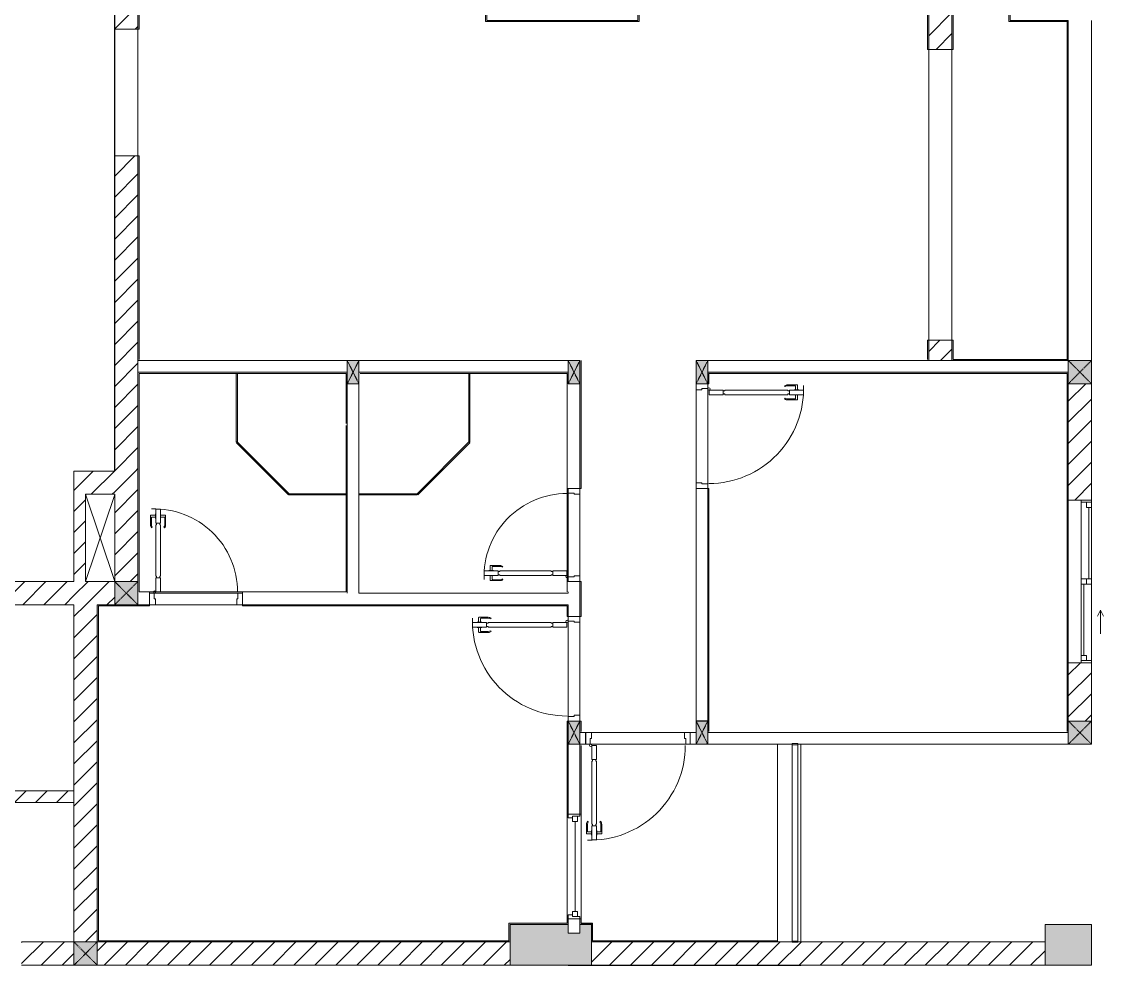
# Model space of a CAD drawing. Header units: millimetres. Extents: x 66631 to 260610, y 416 to 78637.
# Drawn here: x 251308 to 260610, y 17235 to 25352 of the extents above; entities that cross this region are included whole.
import ezdxf

# ---------------------------------------------------------------- set-up
doc = ezdxf.new("R2010")
doc.units = ezdxf.units.MM
doc.linetypes.add('IMPORT-Dash _2_', pattern=[6, 3, -3])
for name, color, linetype, lineweight in [('0-2', 130, 'Continuous', 9), ('A-DETL-GENF-7', 130, 'Continuous', 9), ('A-DOOR-2', 130, 'Continuous', 9), ('A-FLOR-1', 130, 'Continuous', 9), ('A-FLOR-HRAL-3', 130, 'Continuous', 9), ('A-GLAZ-5', 130, 'Continuous', 9), ('A-GLAZ-CURT-5', 130, 'Continuous', 9), ('A-WALL-1', 130, 'Continuous', 9), ('A-WALL-PATT-3', 130, 'Continuous', 9), ('A_1404_dwg-1', 130, 'Continuous', 9), ('I-WALL', 130, 'Continuous', 9), ('I-WALL-1', 130, 'Continuous', 9), ('S-COLS-1', 130, 'Continuous', 9), ('S-COLS-11', 130, 'IMPORT-Dash _2_', 9), ('S-COLS-2', 130, 'Continuous', 9), ('S-COLS-4', 130, 'Continuous', 9), ('S-COLS-HDLN-2', 130, 'IMPORT-Dash _2_', 9)]:
    doc.layers.add(name, color=color, linetype=linetype, lineweight=lineweight)
pattern_1 = [(45, (0, 0), (-90.50967, 90.50967), [])]

# ---------------------------------------------------------------- blocks, each defined once
blk = doc.blocks.new('A_1404_dwg_NCV_TKTC_KET CAU_rvt-1-TKTC_MB HOÀN THIỆN SÀN TẦNG 3-4-4819833-KeyPlan-CH1B')
at = {"layer": 'S-COLS-1'}
for points in [[(122852.6, 17236.9), (122952.6, 17236.9), (122952.1, 17586.9), (122852.6, 17586.9), (122852.6, 17511.9), (122752.6, 17511.9), (122752.6, 17586.9), (122252.6, 17586.9), (122252.6, 17236.9), (122752.6, 17236.9)], [(126852.6, 17236.9), (127252.6, 17236.9), (127252.6, 17586.9), (126852.6, 17586.9), (126852.6, 17433.6)]]:
    blk.add_hatch(color=256, dxfattribs=at).paths.add_polyline_path(points)
at = {"layer": 'A-FLOR-1'}
blk.add_line((122752.4, 17235.3), (124752.5, 17235.3), dxfattribs=at)
at = {"layer": 'S-COLS-2'}
blk.add_line((122952.6, 17586.9), (122852.6, 17586.9), dxfattribs=at)
at = {"layer": 'S-COLS-2', "flags": 128}
blk.add_lwpolyline([(127252.6, 17236.9), (127252.6, 17586.9), (126852.6, 17586.9), (126852.6, 17236.9)], close=True, dxfattribs=at)
blk.add_lwpolyline([(122252.6, 17436.9), (122252.6, 17236.9), (122952.6, 17236.9), (122952.6, 17436.9)], dxfattribs=at)
blk = doc.blocks.new('A_1404_dwg_DOOR_CW_01 CANH MO-PANEL KINH - DIW_01-900x2200-CỬA GỖ VÂN LAMINATE-V88-TKTC_MB HOÀN THIỆN SÀN TẦNG 3-4-4819893-KeyPlan-CH1B')
at = {"layer": 'A-DETL-GENF-7'}
for p, q in [((38813.8, 67166.8), (38818.3, 67160.3)), ((38839.6, 67174.9), (38919.1, 67174.9)), ((38902.1, 67166.9), (38839.6, 67166.9)), ((38906.1, 67131.9), (38906.1, 67162.9)), ((38923.1, 67131.9), (38923.1, 67170.9)), ((38906.1, 67087.9), (38906.1, 67056.9)), ((38923.1, 67087.9), (38923.1, 67048.9)), ((38813.8, 67053.1), (38818.3, 67059.6)), ((38902.1, 67052.9), (38839.6, 67052.9)), ((38839.6, 67044.9), (38919.1, 67044.9))]:
    blk.add_line(p, q, dxfattribs=at)
at = {"layer": 'A-DETL-GENF-7', "flags": 128}
for points in [[(38284.6, 67129.9), (38284.6, 67089.9), (38164.6, 67089.9), (38164.6, 67129.9)], [(38298.6, 67123.9), (38298.6, 67129.9), (38840.6, 67129.9), (38840.6, 67123.9), (38854.6, 67123.9), (38854.6, 67095.9), (38840.6, 67095.9), (38840.6, 67089.9), (38298.6, 67089.9), (38298.6, 67095.9), (38284.6, 67095.9), (38284.6, 67123.9)], [(38974.6, 67089.9), (38974.6, 67129.9), (38854.6, 67129.9), (38854.6, 67089.9)], [(38894.8, 67131.9), (38894.8, 67129.9), (38934.3, 67129.9), (38934.3, 67131.9)], [(38894.8, 67087.9), (38894.8, 67089.9), (38934.3, 67089.9), (38934.3, 67087.9)]]:
    blk.add_lwpolyline(points, close=True, dxfattribs=at)
at = {"layer": 'A-DETL-GENF-7'}
blk.add_circle((38162.6, 67079.9), 10, dxfattribs=at)
for centre, radius, start, end in [((38162.6, 67079.9), 814, 358, 90), ((38839.6, 67129.9), 45, 90, 125), ((38839.6, 67129.9), 37, 90, 125), ((38902.1, 67162.9), 4, 0, 90), ((38919.1, 67170.9), 4, 0, 90), ((38839.6, 67089.9), 45, 235, 270), ((38839.6, 67089.9), 37, 235, 270), ((38902.1, 67056.9), 4, 270, 0), ((38919.1, 67048.9), 4, 270, 0)]:
    blk.add_arc(centre, radius, start, end, dxfattribs=at)
at = {"layer": 'A-DOOR-2'}
blk.add_line((38152.6, 67079.9), (38152.6, 67104.9), dxfattribs=at)
at = {"layer": 'A-DOOR-2', "flags": 128}
blk.add_lwpolyline([(38152.6, 67936.9), (38152.6, 67896.9), (38102.6, 67896.9), (38102.6, 67886.9), (38052.6, 67886.9), (38052.6, 67936.9)], dxfattribs=at)
blk.add_lwpolyline([(38052.6, 67086.9), (38102.6, 67086.9), (38102.6, 67076.9), (38152.6, 67076.9), (38152.6, 67036.9), (38052.6, 67036.9)], close=True, dxfattribs=at)
blk = doc.blocks.new('A_1404_dwg_DOOR_CW_01 CANH MO-PANEL KINH - DIG_02-800x2200-CỬA NHÔM KÍNH-V57-TKTC_MB HOÀN THIỆN SÀN TẦNG 3-4-4819848-KeyPlan-CH1B')
at = {"layer": 'A-DETL-GENF-7'}
for p, q in [((112413.8, 58419.2), (112418.3, 58412.6)), ((112439.6, 58427.3), (112519.1, 58427.3)), ((112502.1, 58419.3), (112439.6, 58419.3)), ((112506.1, 58384.3), (112506.1, 58415.3)), ((112523.1, 58384.3), (112523.1, 58423.3)), ((112506.1, 58340.3), (112506.1, 58309.3)), ((112523.1, 58340.3), (112523.1, 58301.3)), ((112413.8, 58305.4), (112418.3, 58312)), ((112502.1, 58305.3), (112439.6, 58305.3)), ((112439.6, 58297.3), (112519.1, 58297.3))]:
    blk.add_line(p, q, dxfattribs=at)
at = {"layer": 'A-DETL-GENF-7', "flags": 128}
for points in [[(111984.6, 58342.3), (111984.6, 58382.3), (111864.6, 58382.3), (111864.6, 58342.3)], [(111998.6, 58348.3), (111998.6, 58342.3), (112440.6, 58342.3), (112440.6, 58348.3), (112454.6, 58348.3), (112454.6, 58376.3), (112440.6, 58376.3), (112440.6, 58382.3), (111998.6, 58382.3), (111998.6, 58376.3), (111984.6, 58376.3), (111984.6, 58348.3)], [(112574.6, 58382.3), (112574.6, 58342.3), (112454.6, 58342.3), (112454.6, 58382.3)], [(112494.8, 58384.3), (112494.8, 58382.3), (112534.3, 58382.3), (112534.3, 58384.3)], [(112494.8, 58340.3), (112494.8, 58342.3), (112534.3, 58342.3), (112534.3, 58340.3)]]:
    blk.add_lwpolyline(points, close=True, dxfattribs=at)
at = {"layer": 'A-DETL-GENF-7'}
blk.add_circle((111862.6, 58392.3), 10, dxfattribs=at)
for centre, radius, start, end in [((111862.6, 58392.3), 714, 270, 2), ((112439.6, 58382.3), 45, 90, 125), ((112439.6, 58382.3), 37, 90, 125), ((112502.1, 58415.3), 4, 0, 90), ((112519.1, 58423.3), 4, 0, 90), ((112439.6, 58342.3), 45, 235, 270), ((112439.6, 58342.3), 37, 235, 270), ((112502.1, 58309.3), 4, 270, 0), ((112519.1, 58301.3), 4, 270, 0)]:
    blk.add_arc(centre, radius, start, end, dxfattribs=at)
at = {"layer": 'A-DOOR-2'}
blk.add_line((111852.6, 58392.3), (111852.6, 58367.3), dxfattribs=at)
at = {"layer": 'A-DOOR-2', "flags": 128}
for points in [[(111752.6, 58435.3), (111752.6, 58385.3), (111802.6, 58385.3), (111802.6, 58395.3), (111852.6, 58395.3), (111852.6, 58435.3)], [(111752.6, 57685.3), (111752.6, 57635.3), (111852.6, 57635.3), (111852.6, 57675.3), (111802.6, 57675.3), (111802.6, 57685.3)]]:
    blk.add_lwpolyline(points, close=True, dxfattribs=at)
blk = doc.blocks.new('A_1404_dwg_DOOR_CW_01 CANH MO-PANEL KINH - DIW_01-900x2200-CỬA GỖ VÂN LAMINATE-553393-TKTC_MB HOÀN THIỆN SÀN TẦNG 3-4-4819840-KeyPlan-CH1B')
at = {"layer": 'A-DETL-GENF-7'}
for p, q in [((46582.1, 38482.4), (46582.1, 38521.4)), ((46665.6, 38525.4), (46586.1, 38525.4)), ((46599.1, 38482.4), (46599.1, 38513.4)), ((46603.1, 38517.4), (46665.6, 38517.4)), ((46691.4, 38517.2), (46686.8, 38510.7)), ((46582.1, 38438.4), (46582.1, 38399.4)), ((46599.1, 38438.4), (46599.1, 38407.4)), ((46665.6, 38395.4), (46586.1, 38395.4)), ((46603.1, 38403.4), (46665.6, 38403.4)), ((46691.4, 38403.5), (46686.8, 38410.1))]:
    blk.add_line(p, q, dxfattribs=at)
at = {"layer": 'A-DETL-GENF-7', "flags": 128}
for points in [[(46530.6, 38440.4), (46530.6, 38480.4), (46650.6, 38480.4), (46650.6, 38440.4)], [(46610.3, 38482.4), (46610.3, 38480.4), (46570.8, 38480.4), (46570.8, 38482.4)], [(46610.3, 38438.4), (46610.3, 38440.4), (46570.8, 38440.4), (46570.8, 38438.4)], [(47206.6, 38474.4), (47206.6, 38480.4), (46664.6, 38480.4), (46664.6, 38474.4), (46650.6, 38474.4), (46650.6, 38446.4), (46664.6, 38446.4), (46664.6, 38440.4), (47206.6, 38440.4), (47206.6, 38446.4), (47220.6, 38446.4), (47220.6, 38474.4)], [(47220.6, 38480.4), (47220.6, 38440.4), (47340.6, 38440.4), (47340.6, 38480.4)]]:
    blk.add_lwpolyline(points, close=True, dxfattribs=at)
at = {"layer": 'A-DETL-GENF-7'}
blk.add_circle((47342.6, 38430.4), 10, dxfattribs=at)
for centre, radius, start, end in [((47342.6, 38430.4), 814, 90, 182), ((46586.1, 38521.4), 4, 90, 180), ((46603.1, 38513.4), 4, 90, 180), ((46665.6, 38480.4), 45, 55, 90), ((46665.6, 38480.4), 37, 55, 90), ((46586.1, 38399.4), 4, 180, 270), ((46603.1, 38407.4), 4, 180, 270), ((46665.6, 38440.4), 37, 270, 305), ((46665.6, 38440.4), 45, 270, 305)]:
    blk.add_arc(centre, radius, start, end, dxfattribs=at)
at = {"layer": 'A-DOOR-2'}
blk.add_line((47352.6, 38430.4), (47352.6, 38455.4), dxfattribs=at)
at = {"layer": 'A-DOOR-2', "flags": 128}
for points in [[(47452.6, 39237.4), (47452.6, 39287.4), (47352.6, 39287.4), (47352.6, 39247.4), (47402.6, 39247.4), (47402.6, 39237.4)], [(47452.6, 38387.4), (47452.6, 38437.4), (47402.6, 38437.4), (47402.6, 38427.4), (47352.6, 38427.4), (47352.6, 38387.4)]]:
    blk.add_lwpolyline(points, close=True, dxfattribs=at)
blk = doc.blocks.new('A_1404_dwg_M_Fixed - 900 x 1400-901190-TKTC_MB HOÀN THIỆN SÀN TẦNG 3-4-4819850-KeyPlan-CH1B')
at = {"layer": 'A-GLAZ-5'}
blk.add_line((111793.6, 60597.9), (111793.6, 61371.9), dxfattribs=at)
at = {"layer": 'A-GLAZ-5', "flags": 128}
for points in [[(111771.6, 61415.9), (111771.6, 61371.9), (111815.6, 61371.9), (111815.6, 61415.9), (111752.6, 61415.9), (111752.6, 61433.8)], [(111815.6, 61402.9), (111852.6, 61402.9), (111852.6, 61434.9)], [(111752.6, 60534.9), (111752.6, 60553.9), (111815.6, 60553.9), (111815.6, 60597.9), (111771.6, 60597.9), (111771.6, 60553.9)], [(111815.6, 60566.9), (111852.6, 60566.9), (111852.6, 60534.9)]]:
    blk.add_lwpolyline(points, dxfattribs=at)
blk = doc.blocks.new('A_1404_dwg_Railing - 50 x 10mm-901205-TKTC_MB HOÀN THIỆN SÀN TẦNG 3-4-4819861-KeyPlan-CH1B')
at = {"layer": 'A-FLOR-HRAL-3', "flags": 128}
blk.add_lwpolyline([(107527.5, 61566.9), (107477.5, 61566.9), (107477.5, 61556.9), (107527.5, 61556.9)], close=True, dxfattribs=at)
blk = doc.blocks.new('A_1404_dwg_Railing - Railing-884738-TKTC_MB HOÀN THIỆN SÀN TẦNG 3-4-4819910-KeyPlan-CH1B')
at = {"layer": 'A-FLOR-HRAL-3'}
for p, q in [((124677.6, 19132.4), (124677.6, 17443.6)), ((124727.6, 17443.6), (124727.6, 19132.4))]:
    blk.add_line(p, q, dxfattribs=at)
at = {"rotation": 180}
for p in [(232205.1, 80699.3), (232205.1, 79000.5)]:
    blk.add_blockref('A_1404_dwg_Railing - 50 x 10mm-901205-TKTC_MB HOÀN THIỆN SÀN TẦNG 3-4-4819861-KeyPlan-CH1B', p, dxfattribs=at)
blk = doc.blocks.new('A_1404_dwg_System Panel - Glazed-901210-TKTC_MB HOÀN THIỆN SÀN TẦNG 3-4-4819895-KeyPlan-CH1B')
at = {"layer": 'A-GLAZ-CURT-5'}
blk.add_hatch(color=256, dxfattribs=at).paths.add_polyline_path([(38999, 64948.9), (39007.6, 64948.9), (39002.6, 65539.6), (38997.6, 65539.6), (38997.6, 64948.9)])
blk.add_line((39007.6, 64948.9), (39007.6, 65537.5), dxfattribs=at)
at = {"layer": 'A-GLAZ-CURT-5', "flags": 128}
blk.add_lwpolyline([(38997.6, 65539.6), (38997.6, 64948.9), (39007.6, 64948.9)], dxfattribs=at)
blk = doc.blocks.new('A_1404_dwg_System Panel - Glazed-901211-TKTC_MB HOÀN THIỆN SÀN TẦNG 3-4-4819896-KeyPlan-CH1B')
at = {"layer": 'A-GLAZ-CURT-5'}
blk.add_hatch(color=256, dxfattribs=at).paths.add_polyline_path([(39007.6, 65537.5), (39450.3, 65987.3), (39446.8, 65990.9), (39002.6, 65539.6), (39007.6, 65539.6)])
blk.add_line((39006.1, 65536.1), (39452.4, 65982.3), dxfattribs=at)
at = {"layer": 'A-GLAZ-CURT-5', "flags": 128}
blk.add_lwpolyline([(39446.8, 65990.9), (38999, 65543.1), (39006.1, 65536.1)], dxfattribs=at)
blk = doc.blocks.new('A_1404_dwg_System Panel - Glazed-901212-TKTC_MB HOÀN THIỆN SÀN TẦNG 3-4-4819897-KeyPlan-CH1B')
at = {"layer": 'A-GLAZ-CURT-5'}
blk.add_hatch(color=256, dxfattribs=at).paths.add_polyline_path([(39453.8, 65982.3), (39952.6, 65982.3), (39952.6, 65992.3), (39450.3, 65987.3), (39452.4, 65982.3)])
at = {"layer": 'A-GLAZ-CURT-5', "flags": 128}
blk.add_lwpolyline([(39450.3, 65982.3), (39952.6, 65982.3), (39952.6, 65992.3), (39450.3, 65992.3)], close=True, dxfattribs=at)
blk = doc.blocks.new('A_1404_dwg_G1_SOF - BO TRU - 100x200-745959-TKTC_MB HOÀN THIỆN SÀN TẦNG 3-4-4819847-KeyPlan-CH1B')
at = {"layer": 'S-COLS-1'}
blk.add_hatch(color=256, dxfattribs=at).paths.add_polyline_path([(111052.6, 40036.9), (111052.6, 40236.9), (110952.6, 40236.9), (110952.6, 40036.9)])
at = {"layer": 'S-COLS-1', "flags": 128}
blk.add_lwpolyline([(110952.6, 40036.9), (111052.6, 40036.9), (111052.6, 40236.9), (110952.6, 40236.9)], close=True, dxfattribs=at)
at = {"layer": 'S-COLS-HDLN-2'}
for p, q in [((110952.6, 40036.9), (111052.6, 40236.9)), ((111052.6, 40036.9), (110952.6, 40236.9))]:
    blk.add_line(p, q, dxfattribs=at)
blk = doc.blocks.new('A_1404_dwg_DOOR_CW_01 CANH MO-PANEL KINH - DIG_01-900x2200-CỬA NHÔM KÍNH-901215-TKTC_MB HOÀN THIỆN SÀN TẦNG 3-4-4819898-KeyPlan-CH1B')
at = {"layer": 'A-DETL-GENF-7'}
for p, q in [((37864.6, 68823.9), (37864.6, 68903.4)), ((37907.6, 68907.4), (37868.6, 68907.4)), ((37872.6, 68886.4), (37872.6, 68823.9)), ((37907.6, 68890.4), (37876.6, 68890.4)), ((37951.6, 68907.4), (37990.6, 68907.4)), ((37951.6, 68890.4), (37982.6, 68890.4)), ((37986.6, 68886.4), (37986.6, 68823.9)), ((37994.6, 68823.9), (37994.6, 68903.4)), ((37872.7, 68798.1), (37879.3, 68802.7)), ((37986.4, 68798.1), (37979.9, 68802.7))]:
    blk.add_line(p, q, dxfattribs=at)
at = {"layer": 'A-DETL-GENF-7', "flags": 128}
for points in [[(37949.6, 68958.9), (37909.6, 68958.9), (37909.6, 68838.9), (37949.6, 68838.9)], [(37907.6, 68879.2), (37909.6, 68879.2), (37909.6, 68918.7), (37907.6, 68918.7)], [(37915.6, 68282.9), (37909.6, 68282.9), (37909.6, 68824.9), (37915.6, 68824.9), (37915.6, 68838.9), (37943.6, 68838.9), (37943.6, 68824.9), (37949.6, 68824.9), (37949.6, 68282.9), (37943.6, 68282.9), (37943.6, 68268.9), (37915.6, 68268.9)], [(37951.6, 68879.2), (37949.6, 68879.2), (37949.6, 68918.7), (37951.6, 68918.7)], [(37909.6, 68268.9), (37949.6, 68268.9), (37949.6, 68148.9), (37909.6, 68148.9)]]:
    blk.add_lwpolyline(points, close=True, dxfattribs=at)
at = {"layer": 'A-DETL-GENF-7'}
blk.add_circle((37959.6, 68146.9), 10, dxfattribs=at)
for centre, radius, start, end in [((37959.6, 68146.9), 814, 88, 180), ((37868.6, 68903.4), 4, 90, 180), ((37876.6, 68886.4), 4, 90, 180), ((37982.6, 68886.4), 4, 0, 90), ((37990.6, 68903.4), 4, 0, 90), ((37909.6, 68823.9), 45, 180, 215), ((37909.6, 68823.9), 37, 180, 215), ((37949.6, 68823.9), 37, 325, 0), ((37949.6, 68823.9), 45, 325, 0)]:
    blk.add_arc(centre, radius, start, end, dxfattribs=at)
at = {"layer": 'A-DOOR-2'}
blk.add_line((37959.6, 68136.9), (37934.6, 68136.9), dxfattribs=at)
at = {"layer": 'A-DOOR-2', "flags": 128}
for points in [[(37102.6, 68036.9), (37102.6, 68136.9), (37142.6, 68136.9), (37142.6, 68086.9), (37152.6, 68086.9), (37152.6, 68036.9)], [(37952.6, 68036.9), (37952.6, 68086.9), (37962.6, 68086.9), (37962.6, 68136.9), (38002.6, 68136.9), (38002.6, 68036.9)]]:
    blk.add_lwpolyline(points, close=True, dxfattribs=at)
blk = doc.blocks.new('A_1404_dwg_System Panel - Glazed-901217-TKTC_MB HOÀN THIỆN SÀN TẦNG 3-4-4819899-KeyPlan-CH1B')
at = {"layer": 'A-GLAZ-CURT-5'}
blk.add_hatch(color=256, dxfattribs=at).paths.add_polyline_path([(40554.8, 65982.3), (40551.3, 65992.3), (40052.6, 65992.3), (40052.6, 65982.3), (40552.8, 65982.3)])
at = {"layer": 'A-GLAZ-CURT-5', "flags": 128}
blk.add_lwpolyline([(40554.8, 65992.3), (40052.6, 65992.3), (40052.6, 65982.3), (40552.8, 65982.3)], dxfattribs=at)
blk = doc.blocks.new('A_1404_dwg_System Panel - Glazed-901218-TKTC_MB HOÀN THIỆN SÀN TẦNG 3-4-4819900-KeyPlan-CH1B')
at = {"layer": 'A-GLAZ-CURT-5'}
blk.add_hatch(color=256, dxfattribs=at).paths.add_polyline_path([(41007.6, 64948.9), (41002.6, 65539.6), (40997.6, 65536.1), (40997.6, 64948.9)])
blk.add_line((41007.6, 64948.9), (41007.6, 65539.6), dxfattribs=at)
at = {"layer": 'A-GLAZ-CURT-5', "flags": 128}
blk.add_lwpolyline([(40997.6, 65537.5), (40997.6, 64948.9), (41007.6, 64948.9)], dxfattribs=at)
blk = doc.blocks.new('A_1404_dwg_System Panel - Glazed-901219-TKTC_MB HOÀN THIỆN SÀN TẦNG 3-4-4819901-KeyPlan-CH1B')
at = {"layer": 'A-GLAZ-CURT-5'}
blk.add_hatch(color=256, dxfattribs=at).paths.add_polyline_path([(40997.6, 65537.5), (41002.6, 65539.6), (41006.1, 65543.1), (40554.8, 65987.3), (40554.8, 65980.3), (40916.6, 65618.5)])
at = {"layer": 'A-GLAZ-CURT-5', "flags": 128}
blk.add_lwpolyline([(41006.1, 65543.1), (40558.4, 65990.9), (40551.3, 65983.8), (40999, 65536.1)], close=True, dxfattribs=at)
blk = doc.blocks.new('A_1404_dwg_NCV_TKTC_TANG 3 - 4_rvt-1-TKTC_MB HOÀN THIỆN SÀN TẦNG 3-4-4819943-KeyPlan-CH1B')
at = {"layer": 'A-WALL-PATT-3'}
h = blk.add_hatch(color=256, dxfattribs=at)
h.paths.add_polyline_path([(119062.6, 22436.9), (119062.6, 24196.5), (119052.6, 24196.5), (119052.6, 22436.9)])
h.paths.add_polyline_path([(119052.6, 25286.5), (119062.6, 25287.4), (119062.6, 25436.9), (119052.6, 25436.9), (119052.6, 25287.4)])
h = blk.add_hatch(color=256, dxfattribs=at)
h.paths.add_polyline_path([(125842.6, 22446.9), (125852.6, 22446.9), (125852.6, 22613.5), (125842.6, 22612.4)])
h.paths.add_polyline_path([(125852.6, 25113.5), (125852.6, 25426.9), (125842.6, 25426.9), (125842.6, 25113.5)])
h = blk.add_hatch(color=256, dxfattribs=at)
h.paths.add_polyline_path([(126062.6, 22446.9), (126062.6, 22613.5), (126052.6, 22612.4), (126052.6, 22446.9)])
h.paths.add_polyline_path([(126062.6, 25113.5), (126062.6, 25436.9), (126052.6, 25436.9), (126052.6, 25113.5)])
h = blk.add_hatch(color=256, dxfattribs=at)
h.paths.add_polyline_path([(122862.6, 19236.9), (122862.6, 19336.9), (122852.6, 19336.9), (122852.6, 19236.9)])
h.paths.add_polyline_path([(122862.6, 20236.9), (122862.6, 20536.5), (122852.6, 20536.5), (122852.6, 20236.9)])
h.paths.add_polyline_path([(122852.6, 21336.5), (122862.6, 21336.5), (122862.6, 22436.9), (122852.6, 22436.9), (122852.6, 22236.9)])
for points in [[(125852.6, 22326.9), (127042.6, 22326.9), (127042.6, 22336.9), (123952.6, 22336.9), (123952.6, 22326.9), (123962.6, 22326.9)], [(118712.6, 17436.9), (118712.6, 20326.9), (118702.6, 20326.9), (118702.6, 17436.9)], [(122252.6, 17446.9), (122252.6, 17596.9), (122242.6, 17596.9), (122242.6, 17446.9)], [(122740.1, 17586.9), (122752.6, 17586.9), (122752.6, 17596.9), (122252.6, 17596.9), (122252.6, 17586.9)], [(122952.1, 17587.4), (122962.6, 17587.4), (122962.6, 17597.4), (122862.6, 17597.4), (122862.6, 17587.4)], [(122952.6, 17446.9), (122962.6, 17446.9), (122962.6, 17587.4), (122952.6, 17586.9), (122952.6, 17511.9)], [(122242.6, 17436.9), (122252.6, 17436.9), (122252.6, 17446.9), (118712.6, 17446.9), (118712.6, 17436.9), (121491.6, 17436.9)], [(122952.6, 17436.9), (124552.6, 17436.9), (124552.6, 17446.9), (122952.6, 17446.9)]]:
    blk.add_hatch(color=256, dxfattribs=at).paths.add_polyline_path(points)
h = blk.add_hatch(color=256, dxfattribs=at)
h.paths.add_polyline_path([(123952.6, 19246.9), (123962.6, 19246.9), (123962.6, 21336.5), (123952.6, 21336.5), (123952.6, 19336.9)])
h.paths.add_polyline_path([(123952.6, 22236.5), (123962.6, 22237.4), (123962.6, 22326.9), (123952.6, 22326.9), (123952.6, 22236.9)])
h = blk.add_hatch(color=256, dxfattribs=at)
h.paths.add_polyline_path([(127052.6, 19246.9), (127052.6, 19838.6), (127042.6, 19837.4), (127042.6, 19246.9)])
h.paths.add_polyline_path([(127052.6, 21238.6), (127052.6, 22336.9), (127042.6, 22336.9), (127042.6, 21238.6)])
h = blk.add_hatch(color=256, dxfattribs=at)
h.paths.add_polyline_path([(121491.6, 20326.9), (122752.6, 20326.9), (122752.6, 20336.9), (119952.6, 20336.9), (119952.6, 20326.9)])
h.paths.add_polyline_path([(119052.6, 20326.9), (119152.6, 20326.9), (119152.6, 20336.9), (118702.6, 20336.9), (118702.6, 20326.9), (118852.6, 20326.9)])
h = blk.add_hatch(color=256, dxfattribs=at)
h.paths.add_polyline_path([(122742.6, 17596.9), (122752.6, 17596.9), (122752.6, 17636.9), (122742.6, 17636.9)])
h.paths.add_polyline_path([(122752.6, 18536.9), (122752.6, 19336.9), (122742.6, 19336.9), (122742.6, 18536.9)])
h.paths.add_polyline_path([(122752.6, 20236.9), (122752.6, 20326.9), (122742.6, 20326.9), (122742.6, 20236.9)])
h = blk.add_hatch(color=256, dxfattribs=at)
h.paths.add_polyline_path([(122862.6, 17587.4), (122862.6, 17636.9), (122852.6, 17636.9), (122852.6, 17587.4)])
h.paths.add_polyline_path([(122852.6, 18536.9), (122862.6, 18536.9), (122862.6, 19126.9), (122852.6, 19126.9)])
at = {"layer": 'A-FLOR-1'}
for p, q in [((119052.7, 24196.5), (119052.7, 25286.5)), ((125852.6, 22613.5), (125852.6, 25113.5)), ((125852.6, 22436.9), (125852.6, 22446.9)), ((126062.6, 22446.9), (127042.6, 22446.9)), ((119902.6, 22325), (119902.6, 22326.9)), ((121902.6, 22326.9), (121902.6, 22325)), ((123852.6, 21386.5), (123852.6, 22186.5)), ((123952.6, 22196.5), (123952.6, 21376.5)), ((122752.6, 21296.5), (122752.6, 20576.5)), ((119912.6, 20436.9), (119192.6, 20436.9)), ((119902.6, 20336.9), (119202.6, 20336.9)), ((119202.6, 20336.9), (119902.6, 20336.9)), ((122952.6, 19236.9), (123752.6, 19236.9)), ((127052.6, 19236.9), (127052.6, 19246.9))]:
    blk.add_line(p, q, dxfattribs=at)
at = {"layer": 'A-FLOR-1', "flags": 128}
for points in [[(118852.7, 24196.5), (118852.7, 25286.5), (119052.6, 25286.5), (119052.6, 24196.5)], [(126052.6, 22613.5), (126052.6, 25113.5), (125852.6, 25113.5), (125852.6, 22613.5)], [(122852.6, 21286.5), (122852.6, 20586.5)], [(122752.6, 19376.9), (122752.6, 20196.9)], [(122852.6, 20186.9), (122852.6, 19386.9)]]:
    blk.add_lwpolyline(points, close=True, dxfattribs=at)
at = {"layer": 'A-WALL-1'}
for p, q in [((122752.6, 22436.9), (120952.6, 22436.9)), ((127052.6, 22436.9), (123952.6, 22436.9)), ((127052.6, 22336.9), (127052.6, 22436.9)), ((120952.6, 22336.9), (122752.6, 22336.9)), ((123952.6, 22336.9), (127052.6, 22336.9)), ((120852.6, 22236.9), (120852.6, 21291.5)), ((120952.6, 21291.5), (120952.6, 22236.9)), ((122852.6, 21336.5), (122852.6, 22236.9)), ((123852.6, 22236.5), (123952.6, 22236.5)), ((123852.6, 21386.5), (123852.6, 22186.5)), ((123952.6, 22196.5), (123952.6, 21376.5)), ((122752.6, 21336.5), (122852.6, 21336.5)), ((123952.6, 21336.5), (123852.6, 21336.5)), ((123852.6, 21336.5), (123852.6, 19337.4)), ((123952.6, 19337.4), (123952.6, 21336.5)), ((120852.6, 21291.5), (120852.6, 21281.5)), ((120852.6, 21281.5), (120852.6, 20436.9)), ((120952.6, 21281.5), (120952.6, 21291.5)), ((122852.6, 21286.5), (122852.6, 20586.5)), ((122852.6, 20536.5), (122752.6, 20536.5)), ((122852.6, 20236.9), (122852.6, 20536.5)), ((119052.6, 20436.9), (119052.6, 20336.9)), ((119152.6, 20336.9), (119152.6, 20436.9)), ((119952.6, 20436.9), (119952.6, 20336.9)), ((119052.6, 20336.9), (119152.6, 20336.9)), ((119902.6, 20336.9), (119202.6, 20336.9)), ((119952.6, 20336.9), (120852.6, 20336.9)), ((122752.6, 20326.9), (122752.6, 20236.9)), ((122752.6, 20236.9), (122852.6, 20236.9)), ((123852.6, 19337.4), (123952.6, 19337.4)), ((122862.6, 19236.9), (122852.6, 19236.9)), ((122902.6, 19236.9), (122862.6, 19236.9)), ((122902.6, 19136.9), (122902.6, 19236.9)), ((122952.6, 19236.9), (123752.6, 19236.9)), ((123802.6, 19236.9), (123802.6, 19136.9)), ((123842.6, 19236.9), (123802.6, 19236.9)), ((123852.6, 19236.9), (123842.6, 19236.9)), ((127052.6, 19236.9), (123952.6, 19236.9)), ((127052.6, 19136.9), (127052.6, 19236.9)), ((122752.6, 19136.9), (122752.6, 18536.9)), ((122852.6, 19126.9), (122852.6, 19136.9)), ((122852.6, 19136.9), (122902.6, 19136.9)), ((122852.6, 18536.9), (122852.6, 19126.9)), ((123762.6, 19136.9), (122942.6, 19136.9)), ((123802.6, 19136.9), (123852.6, 19136.9)), ((123952.6, 19136.9), (124677.6, 19136.9)), ((124552.6, 17446.9), (124552.6, 19136.9)), ((124727.6, 19136.9), (127052.6, 19136.9)), ((122752.6, 18536.9), (122852.6, 18536.9)), ((122852.6, 17636.9), (122752.6, 17636.9)), ((122752.6, 17636.9), (122752.6, 17596.9)), ((122852.6, 17587.4), (122852.6, 17636.9)), ((124677.6, 17436.9), (124552.6, 17436.9))]:
    blk.add_line(p, q, dxfattribs=at)
at = {"layer": 'A-WALL-1', "flags": 128}
for points in [[(120852.6, 22436.9), (119052.6, 22436.9), (119052.6, 22336.9), (120852.6, 22336.9)], [(122752.6, 20446.9), (122752.6, 20436.9), (120952.6, 20436.9), (120952.6, 21281.5)], [(120852.6, 20336.9), (122752.6, 20336.9), (122752.6, 20326.9)], [(124752.6, 19136.9), (124752.6, 17436.9), (124727.6, 17436.9)], [(122752.6, 17596.9), (122752.6, 17511.9), (122852.6, 17511.9), (122852.6, 17587.4)]]:
    blk.add_lwpolyline(points, dxfattribs=at)
at = {"layer": 'I-WALL'}
for p, q in [((122852.6, 22236.9), (122852.6, 21336.5)), ((122742.6, 20536.5), (122742.6, 21336.5)), ((123952.6, 21336.5), (123952.6, 19337.4)), ((127042.6, 19838.6), (127042.6, 21238.6)), ((127052.6, 21238.6), (127052.6, 19838.6)), ((122852.6, 20536.5), (122852.6, 20236.9)), ((119152.6, 20446.9), (119952.6, 20446.9)), ((119152.6, 20336.9), (119052.6, 20336.9)), ((120852.6, 20336.9), (119952.6, 20336.9)), ((122752.6, 20236.9), (122752.6, 20326.9)), ((122752.6, 18536.9), (122752.6, 19136.9)), ((122852.6, 19126.9), (122852.6, 18536.9)), ((122742.6, 17636.9), (122742.6, 18536.9)), ((122862.6, 18536.9), (122862.6, 17636.9)), ((122752.6, 17596.9), (122752.6, 17636.9)), ((122852.6, 17636.9), (122852.6, 17587.4))]:
    blk.add_line(p, q, dxfattribs=at)
at = {"layer": 'I-WALL', "flags": 128}
blk.add_lwpolyline([(127052.6, 25351.9), (127052.6, 22446.9), (127042.6, 22446.9), (127042.6, 25351.9)], dxfattribs=at)
at = {"layer": 'I-WALL-1'}
for p, q in [((127052.6, 22237.4), (127052.6, 22336.9)), ((120852.6, 21291.5), (120852.6, 22236.9)), ((120842.6, 21878.3), (120842.6, 21291.5)), ((120842.6, 21291.5), (120842.6, 21281.5)), ((120852.6, 21281.5), (120852.6, 21291.5)), ((119052.6, 20336.9), (118852.6, 20336.9)), ((127052.6, 19246.9), (127052.6, 19336.9)), ((122852.6, 19236.9), (122862.6, 19236.9))]:
    blk.add_line(p, q, dxfattribs=at)
at = {"layer": 'I-WALL-1', "flags": 128}
for points in [[(122042.4, 25426.9), (122042.4, 25361.9), (122042.4, 25351.9), (123352.4, 25351.9), (123362.4, 25351.9), (123362.4, 25426.9), (125842.6, 25426.9), (125842.6, 25113.5), (125852.6, 25113.5), (125852.6, 25426.9), (125852.6, 25436.9), (123352.4, 25436.9), (123352.4, 25426.9), (123352.4, 25361.9), (122052.4, 25361.9), (122052.4, 25436.9), (122042.4, 25436.9), (119062.6, 25436.9), (119052.6, 25436.9), (119052.6, 25286.5), (119062.6, 25286.5), (119062.6, 25426.9)], [(126542.6, 25361.9), (126542.6, 25351.9), (127052.6, 25351.9), (127052.6, 25361.9), (126552.6, 25361.9), (126552.6, 25426.9), (126552.6, 25436.9), (126062.6, 25436.9), (126052.6, 25436.9), (126052.6, 25113.5), (126062.6, 25113.5), (126062.6, 25426.9), (126542.6, 25426.9)]]:
    blk.add_lwpolyline(points, close=True, dxfattribs=at)
for points in [[(119062.6, 22446.9), (119062.6, 24196.5), (119052.6, 24196.5), (119052.6, 22436.9), (119062.6, 22436.9)], [(125852.6, 22446.9), (125852.6, 22613.5), (125842.6, 22613.5), (125842.6, 22446.9)], [(126062.6, 22446.9), (126062.6, 22613.5), (126052.6, 22613.5), (126052.6, 22446.9)], [(122852.6, 21336.5), (122862.6, 21336.5), (122862.6, 22436.9)], [(120852.6, 22336.9), (120842.6, 22336.9), (119052.6, 22336.9), (119052.6, 22326.9), (119052.6, 20536.9)], [(119152.6, 20436.9), (119152.6, 20446.9), (119062.6, 20446.9), (119062.6, 22326.9), (120842.6, 22326.9), (120842.6, 21894.5)], [(122752.6, 22336.9), (122742.6, 22336.9), (120952.6, 22336.9)], [(120962.6, 22326.9), (122742.6, 22326.9), (122742.6, 21336.5), (122752.6, 21336.5)], [(127052.6, 22336.9), (127042.6, 22336.9), (123952.6, 22336.9)], [(123952.6, 22236.5), (123962.6, 22236.5), (123962.6, 22326.9), (127042.6, 22326.9), (127042.6, 21238.6), (127052.6, 21238.6), (127052.6, 22237.4)], [(123962.6, 19246.9), (123962.6, 21336.5), (123952.6, 21336.5)], [(120842.6, 21281.5), (120842.6, 20446.9), (119952.6, 20446.9), (119952.6, 20436.9)], [(120852.6, 20436.9), (120852.6, 20446.9), (120852.6, 21281.5)], [(119052.6, 20536.9), (119052.6, 20446.9), (119052.6, 20436.9)], [(122752.6, 20536.5), (122742.6, 20536.5), (122742.6, 20446.9)], [(122852.6, 20236.9), (122862.6, 20236.9), (122862.6, 20536.5), (122852.6, 20536.5)], [(118852.6, 20336.9), (118702.6, 20336.9), (118702.6, 20326.9), (118702.6, 17436.9), (118712.6, 17436.9), (122252.6, 17436.9), (122252.6, 17446.9), (122252.6, 17586.9), (122752.6, 17586.9), (122752.6, 17596.9)], [(122752.6, 17636.9), (122742.6, 17636.9), (122742.6, 17596.9), (122252.6, 17596.9), (122242.6, 17596.9), (122242.6, 17446.9), (118712.6, 17446.9), (118712.6, 20326.9), (119152.6, 20326.9), (119152.6, 20336.9)], [(119952.6, 20336.9), (119952.6, 20326.9), (122742.6, 20326.9), (122742.6, 20236.9), (122752.6, 20236.9)], [(122752.6, 20326.9), (122752.6, 20336.9), (120852.6, 20336.9)], [(127052.6, 19336.9), (127052.6, 19838.6), (127042.6, 19838.6), (127042.6, 19246.9)], [(122752.6, 19336.9), (122742.6, 19336.9), (122742.6, 18536.9), (122752.6, 18536.9)], [(122862.6, 19246.9), (122862.6, 19336.9), (122852.6, 19336.9)], [(122852.6, 18536.9), (122862.6, 18536.9), (122862.6, 19126.9)], [(122852.6, 17587.4), (122862.6, 17587.4), (122952.6, 17587.4), (122952.6, 17446.9), (122952.6, 17436.9), (124552.6, 17436.9), (124552.6, 17446.9), (122962.6, 17446.9), (122962.6, 17587.4), (122962.6, 17597.4), (122862.6, 17597.4), (122862.6, 17636.9), (122852.6, 17636.9)]]:
    blk.add_lwpolyline(points, dxfattribs=at)
for name, p in [('A_1404_dwg_G1_SOF - BO TRU - 100x200-745959-TKTC_MB HOÀN THIỆN SÀN TẦNG 3-4-4819847-KeyPlan-CH1B', (9900, -17800)), ('A_1404_dwg_G1_SOF - BO TRU - 100x200-745959-TKTC_MB HOÀN THIỆN SÀN TẦNG 3-4-4819847-KeyPlan-CH1B', (11800, -17800)), ('A_1404_dwg_G1_SOF - BO TRU - 100x200-745959-TKTC_MB HOÀN THIỆN SÀN TẦNG 3-4-4819847-KeyPlan-CH1B', (12900, -17800)), ('A_1404_dwg_G1_SOF - BO TRU - 100x200-745959-TKTC_MB HOÀN THIỆN SÀN TẦNG 3-4-4819847-KeyPlan-CH1B', (11800, -20900)), ('A_1404_dwg_G1_SOF - BO TRU - 100x200-745959-TKTC_MB HOÀN THIỆN SÀN TẦNG 3-4-4819847-KeyPlan-CH1B', (12900, -20900)), ('A_1404_dwg_Railing - Railing-884738-TKTC_MB HOÀN THIỆN SÀN TẦNG 3-4-4819910-KeyPlan-CH1B', (0, 0))]:
    blk.add_blockref(name, p)
for name, p, rotation in [('A_1404_dwg_System Panel - Glazed-901218-TKTC_MB HOÀN THIỆN SÀN TẦNG 3-4-4819900-KeyPlan-CH1B', (160905.1, 87273.9), 180), ('A_1404_dwg_System Panel - Glazed-901210-TKTC_MB HOÀN THIỆN SÀN TẦNG 3-4-4819895-KeyPlan-CH1B', (160905.1, 87273.9), 180), ('A_1404_dwg_DOOR_CW_01 CANH MO-PANEL KINH - DIW_01-900x2200-CỬA GỖ VÂN LAMINATE-553393-TKTC_MB HOÀN THIỆN SÀN TẦNG 3-4-4819840-KeyPlan-CH1B', (171305.1, 60623.9), 180), ('A_1404_dwg_System Panel - Glazed-901219-TKTC_MB HOÀN THIỆN SÀN TẦNG 3-4-4819901-KeyPlan-CH1B', (160905.1, 87273.9), 180), ('A_1404_dwg_System Panel - Glazed-901211-TKTC_MB HOÀN THIỆN SÀN TẦNG 3-4-4819896-KeyPlan-CH1B', (160905.1, 87273.9), 180), ('A_1404_dwg_DOOR_CW_01 CANH MO-PANEL KINH - DIG_02-800x2200-CỬA NHÔM KÍNH-V57-TKTC_MB HOÀN THIỆN SÀN TẦNG 3-4-4819848-KeyPlan-CH1B', (234605.1, 78971.8), 180), ('A_1404_dwg_System Panel - Glazed-901217-TKTC_MB HOÀN THIỆN SÀN TẦNG 3-4-4819899-KeyPlan-CH1B', (160905.1, 87273.9), 180), ('A_1404_dwg_System Panel - Glazed-901212-TKTC_MB HOÀN THIỆN SÀN TẦNG 3-4-4819897-KeyPlan-CH1B', (160905.1, 87273.9), 180), ('A_1404_dwg_DOOR_CW_01 CANH MO-PANEL KINH - DIG_02-800x2200-CỬA NHÔM KÍNH-V57-TKTC_MB HOÀN THIỆN SÀN TẦNG 3-4-4819848-KeyPlan-CH1B', (177587.9, -91415.6), 90.00000000000001), ('A_1404_dwg_DOOR_CW_01 CANH MO-PANEL KINH - DIW_01-900x2200-CỬA GỖ VÂN LAMINATE-V88-TKTC_MB HOÀN THIỆN SÀN TẦNG 3-4-4819893-KeyPlan-CH1B', (160905.1, 87273.9), 180), ('A_1404_dwg_DOOR_CW_01 CANH MO-PANEL KINH - DIG_01-900x2200-CỬA NHÔM KÍNH-901215-TKTC_MB HOÀN THIỆN SÀN TẦNG 3-4-4819898-KeyPlan-CH1B', (160905.1, 87273.9), 180), ('A_1404_dwg_M_Fixed - 900 x 1400-901190-TKTC_MB HOÀN THIỆN SÀN TẦNG 3-4-4819850-KeyPlan-CH1B', (234605.1, 79071.8), 180)]:
    blk.add_blockref(name, p, dxfattribs=dict(rotation=rotation))
blk = doc.blocks.new('A_1404_dwg_1_FAMILY RVT - W01-WxH 1400x1400xmm-389822-TKTC_MB HOÀN THIỆN SÀN TẦNG 3-4-4819949-KeyPlan-CH1B')
at = {"layer": 'A-GLAZ-5'}
for p, q in [((49052.5, 78236.9), (49052.5, 78036.9)), ((49071.5, 78236.9), (49071.5, 78148)), ((49730.3, 78236.9), (49774.7, 78236.9)), ((50000.9, 78313.1), (50204.1, 78313.1)), ((50433.4, 78236.9), (50433.4, 78148)), ((49116, 78214.7), (49730.3, 78214.7)), ((49774.7, 78192.5), (49730.3, 78192.5)), ((49774.7, 78170.3), (50389, 78170.3))]:
    blk.add_line(p, q, dxfattribs=at)
at = {"layer": 'A-GLAZ-5', "flags": 128}
for points in [[(50051.7, 78338.5), (50000.9, 78313.1), (50051.7, 78287.7)], [(50452.5, 78036.9), (50452.5, 78236.9), (49052.5, 78236.9), (49116, 78236.9)], [(49730.3, 78148), (49730.3, 78236.9), (49116, 78236.9), (49116, 78192.5), (49071.5, 78192.5)], [(49774.7, 78148), (49774.7, 78236.9), (50433.4, 78236.9), (50452.5, 78236.9)], [(49052.5, 78148), (49071.5, 78148), (49730.3, 78148), (49774.7, 78148), (50389, 78148), (50452.5, 78148)], [(50433.4, 78192.5), (50389, 78192.5), (50389, 78148)]]:
    blk.add_lwpolyline(points, dxfattribs=at)
blk = doc.blocks.new('A_1404_dwg_G1_SOF - BO TRU - 200x200-V42-TKTC_MB HOÀN THIỆN SÀN TẦNG 3-4-4820022-KeyPlan-CH1B')
at = {"layer": 'S-COLS-11'}
blk.add_hatch(color=256, dxfattribs=at).paths.add_polyline_path([(118702.6, 17236.9), (118702.6, 17436.9), (118502.6, 17436.9), (118502.6, 17236.9)])
at = {"layer": 'S-COLS-4', "flags": 128}
blk.add_lwpolyline([(118702.6, 17436.9), (118702.6, 17236.9), (118502.6, 17236.9), (118502.6, 17436.9)], close=True, dxfattribs=at)
at = {"layer": 'S-COLS-HDLN-2'}
for p, q in [((118502.6, 17436.9), (118702.6, 17236.9)), ((118702.6, 17436.9), (118502.6, 17236.9))]:
    blk.add_line(p, q, dxfattribs=at)
blk = doc.blocks.new('A_1404_dwg_G1_SOF - BO TRU - 200x200-V44-TKTC_MB HOÀN THIỆN SÀN TẦNG 3-4-4820024-KeyPlan-CH1B')
at = {"layer": 'S-COLS-11'}
blk.add_hatch(color=256, dxfattribs=at).paths.add_polyline_path([(119052.6, 20336.9), (119052.6, 20536.9), (118852.6, 20536.9), (118852.6, 20336.9)])
at = {"layer": 'S-COLS-4', "flags": 128}
blk.add_lwpolyline([(118852.6, 20336.9), (118852.6, 20536.9), (119052.6, 20536.9)], dxfattribs=at)
at = {"layer": 'S-COLS-HDLN-2'}
for p, q in [((118852.6, 20536.9), (119052.6, 20336.9)), ((119052.6, 20536.9), (118852.6, 20336.9))]:
    blk.add_line(p, q, dxfattribs=at)
blk = doc.blocks.new('A_1404_dwg_G1_SOF - BO TRU - 200x200-V122-TKTC_MB HOÀN THIỆN SÀN TẦNG 3-4-4820044-KeyPlan-CH1B')
at = {"layer": 'S-COLS-11'}
blk.add_hatch(color=256, dxfattribs=at).paths.add_polyline_path([(127052.6, 67936.9), (127252.6, 67936.9), (127252.6, 68136.9), (127052.6, 68136.9), (127052.6, 68026.9)])
at = {"layer": 'S-COLS-4', "flags": 128}
blk.add_lwpolyline([(127052.6, 68136.9), (127252.6, 68136.9), (127252.6, 67936.9), (127052.6, 67936.9)], dxfattribs=at)
at = {"layer": 'S-COLS-HDLN-2'}
for p, q in [((127052.6, 68136.9), (127252.6, 67936.9)), ((127252.6, 68136.9), (127052.6, 67936.9))]:
    blk.add_line(p, q, dxfattribs=at)
blk = doc.blocks.new('A_1404_dwg-4819832-KeyPlan-CH1B')
at = {"layer": 'A-WALL-PATT-3'}
h = blk.add_hatch(dxfattribs=at)
h.set_pattern_fill('FP_28', color=256, style=0, pattern_type=2)
h.set_pattern_definition(pattern_1)
h.paths.add_polyline_path([(119052.6, 21486.9), (119052.6, 24196.5), (118852.6, 24196.5), (118852.6, 21486.9)])
h.paths.add_polyline_path([(119052.6, 25287.4), (119052.6, 25437.4), (118852.6, 25436.9), (118852.6, 25287.4)])
h = blk.add_hatch(dxfattribs=at)
h.set_pattern_fill('FP_28', color=256, style=0, pattern_type=2)
h.set_pattern_definition(pattern_1)
h.paths.add_polyline_path([(125852.6, 22436.9), (126052.6, 22436.9), (126052.6, 22612.4), (125852.6, 22612.4), (125852.6, 22446.9)])
h.paths.add_polyline_path([(125852.6, 25113.5), (126052.6, 25113.5), (126052.6, 25436.9), (125852.6, 25436.9), (125852.6, 25214.6)])
h = blk.add_hatch(dxfattribs=at)
h.set_pattern_fill('FP_28', color=256, style=0, pattern_type=2)
h.set_pattern_definition(pattern_1)
h.paths.add_polyline_path([(127252.6, 19336.9), (127252.6, 19837.4), (127052.6, 19837.4), (127052.6, 19336.9)])
h.paths.add_polyline_path([(127252.6, 21237.4), (127252.6, 22237.4), (127052.6, 22237.4), (127052.6, 21237.4)])
h = blk.add_hatch(dxfattribs=at)
h.set_pattern_fill('FP_28', color=256, style=0, pattern_type=2)
h.set_pattern_definition(pattern_1)
h.paths.add_polyline_path([(118502.6, 21286.9), (118852.6, 21286.9), (118852.6, 21486.9), (118502.6, 21486.9)])
h = blk.add_hatch(dxfattribs=at)
h.set_pattern_fill('FP_28', color=256, style=0, pattern_type=2)
h.set_pattern_definition(pattern_1)
h.paths.add_polyline_path([(118852.6, 20536.9), (119052.6, 20536.9), (119052.6, 21486.9), (118852.6, 21486.9), (118852.6, 21174.2)])
h = blk.add_hatch(dxfattribs=at)
h.set_pattern_fill('FP_28', color=256, style=0, pattern_type=2)
h.set_pattern_definition(pattern_1)
h.paths.add_polyline_path([(118502.6, 20536.9), (118602.6, 20536.9), (118602.6, 21286.9), (118502.6, 21286.9), (118502.6, 21174.2)])
h = blk.add_hatch(dxfattribs=at)
h.set_pattern_fill('FP_28', color=256, style=0, pattern_type=2)
h.set_pattern_definition(pattern_1)
h.paths.add_polyline_path([(118052.6, 20336.9), (118502.6, 20336.9), (118502.6, 20536.9), (117392.6, 20536.9), (117392.6, 20336.9)])
h.paths.add_polyline_path([(116402.6, 20336.9), (116402.6, 20536.9), (116102.6, 20536.9), (116102.6, 20336.9), (116302.6, 20336.9)])
h = blk.add_hatch(dxfattribs=at)
h.set_pattern_fill('FP_28', color=256, style=0, pattern_type=2)
h.set_pattern_definition(pattern_1)
h.paths.add_polyline_path([(118852.6, 20336.9), (118852.6, 20536.9), (118502.6, 20536.9), (118502.6, 20336.9), (118702.6, 20336.9)])
h = blk.add_hatch(dxfattribs=at)
h.set_pattern_fill('FP_28', color=256, style=0, pattern_type=2)
h.set_pattern_definition(pattern_1)
h.paths.add_polyline_path([(118702.6, 17436.9), (118702.6, 20336.9), (118502.6, 20336.9), (118502.6, 17436.9)])
h = blk.add_hatch(dxfattribs=at)
h.set_pattern_fill('FP_28', color=256, style=0, pattern_type=2)
h.set_pattern_definition(pattern_1)
h.paths.add_polyline_path([(117392.6, 18636.9), (118502.6, 18636.9), (118502.6, 18736.9), (117392.6, 18736.9)])
h.paths.add_polyline_path([(116402.6, 18636.9), (116402.6, 18736.9), (116302.6, 18736.9), (116302.6, 18636.9)])
h = blk.add_hatch(dxfattribs=at)
h.set_pattern_fill('FP_28', color=256, style=0, pattern_type=2)
h.set_pattern_definition(pattern_1)
h.paths.add_polyline_path([(116652.6, 17236.9), (116652.6, 17436.9), (116452.6, 17436.9), (116452.6, 17236.9)])
h.paths.add_polyline_path([(118352.6, 17236.9), (118352.6, 17436.9), (118052.6, 17436.9), (118052.6, 17236.9)])
h = blk.add_hatch(dxfattribs=at)
h.set_pattern_fill('FP_28', color=256, style=0, pattern_type=2)
h.set_pattern_definition(pattern_1)
h.paths.add_polyline_path([(122252.6, 17236.9), (122252.6, 17436.9), (118702.6, 17436.9), (118702.6, 17236.9), (121491.6, 17236.9)])
h.paths.add_polyline_path([(118502.6, 17236.9), (118502.6, 17436.9), (118352.6, 17436.9), (118352.6, 17236.9)])
h = blk.add_hatch(dxfattribs=at)
h.set_pattern_fill('FP_28', color=256, style=0, pattern_type=2)
h.set_pattern_definition(pattern_1)
h.paths.add_polyline_path([(124727.6, 17236.9), (126852.6, 17236.9), (126852.6, 17436.9), (122952.6, 17433.6), (122952.6, 17236.9), (124677.6, 17236.9)])
at = {"layer": '0-2'}
for p, q in [((118852.6, 20538.2), (118602.6, 21286.9)), ((118602.6, 20536.9), (118852.6, 21285.7))]:
    blk.add_line(p, q, dxfattribs=at)
at = {"layer": 'A-FLOR-1', "flags": 128}
blk.add_lwpolyline([(118852.5, 21486.9), (118852.5, 25436.9), (118502.5, 25436.9), (118502.5, 29586.9)], dxfattribs=at)
at = {"layer": 'A-WALL-1'}
for p, q in [((127252.6, 25361.9), (127252.6, 22437.4)), ((126052.6, 22612.4), (125852.6, 22612.4)), ((126052.6, 22436.9), (126052.6, 22446.9)), ((127052.6, 22437.4), (127052.6, 22446.9)), ((127252.6, 21237.4), (127252.6, 22237.4)), ((127252.6, 19336.9), (127252.6, 19837.4)), ((122252.6, 17236.9), (122252.6, 17436.9)), ((126852.6, 17436.9), (124752.6, 17436.9)), ((126852.6, 17236.9), (126852.6, 17436.9)), ((118052.6, 17236.9), (118502.6, 17236.9)), ((118702.6, 17236.9), (122252.6, 17236.9))]:
    blk.add_line(p, q, dxfattribs=at)
at = {"layer": 'A-WALL-1', "flags": 128}
for points in [[(119052.6, 32395.3), (118852.6, 32395.3), (118852.6, 29586.9), (118502.6, 29586.9), (118502.6, 25437.4), (118852.6, 25437.4), (118852.6, 25287.4), (119052.6, 25287.4)], [(118852.6, 24197.4), (118852.6, 21486.9), (118502.6, 21486.9), (118502.6, 20536.9), (117392.6, 20536.9), (117392.6, 20336.9), (118502.6, 20336.9)], [(118502.6, 17436.9), (118502.6, 20336.9), (118502.6, 18736.9), (117392.6, 18736.9), (117392.6, 18636.9), (118502.6, 18636.9), (118502.6, 17436.9), (118052.6, 17436.9)], [(122952.6, 17436.9), (122952.6, 17236.9), (126852.6, 17236.9)]]:
    blk.add_lwpolyline(points, dxfattribs=at)
blk.add_lwpolyline([(118852.6, 20536.9), (118602.6, 20536.9), (118602.6, 21286.9), (118852.6, 21286.9)], close=True, dxfattribs=at)
for name, p in [('A_1404_dwg_NCV_TKTC_KET CAU_rvt-1-TKTC_MB HOÀN THIỆN SÀN TẦNG 3-4-4819833-KeyPlan-CH1B', (0, 0)), ('A_1404_dwg_NCV_TKTC_TANG 3 - 4_rvt-1-TKTC_MB HOÀN THIỆN SÀN TẦNG 3-4-4819943-KeyPlan-CH1B', (0, 0)), ('A_1404_dwg_G1_SOF - BO TRU - 200x200-V122-TKTC_MB HOÀN THIỆN SÀN TẦNG 3-4-4820044-KeyPlan-CH1B', (0, -45699.6)), ('A_1404_dwg_G1_SOF - BO TRU - 200x200-V44-TKTC_MB HOÀN THIỆN SÀN TẦNG 3-4-4820024-KeyPlan-CH1B', (0, 0)), ('A_1404_dwg_G1_SOF - BO TRU - 200x200-V122-TKTC_MB HOÀN THIỆN SÀN TẦNG 3-4-4820044-KeyPlan-CH1B', (0, -48800)), ('A_1404_dwg_G1_SOF - BO TRU - 200x200-V42-TKTC_MB HOÀN THIỆN SÀN TẦNG 3-4-4820022-KeyPlan-CH1B', (0, 0))]:
    blk.add_blockref(name, p)
at = {"rotation": 270}
blk.add_blockref('A_1404_dwg_1_FAMILY RVT - W01-WxH 1400x1400xmm-389822-TKTC_MB HOÀN THIỆN SÀN TẦNG 3-4-4819949-KeyPlan-CH1B', (49015.6, 70289.9), dxfattribs=at)

msp = doc.modelspace()

# ---------------------------------------------------------------- block references
at = {"layer": 'A_1404_dwg-1'}
msp.add_blockref('A_1404_dwg-4819832-KeyPlan-CH1B', (133255.6, 0), dxfattribs=at)

doc.saveas('drawing.dxf')
